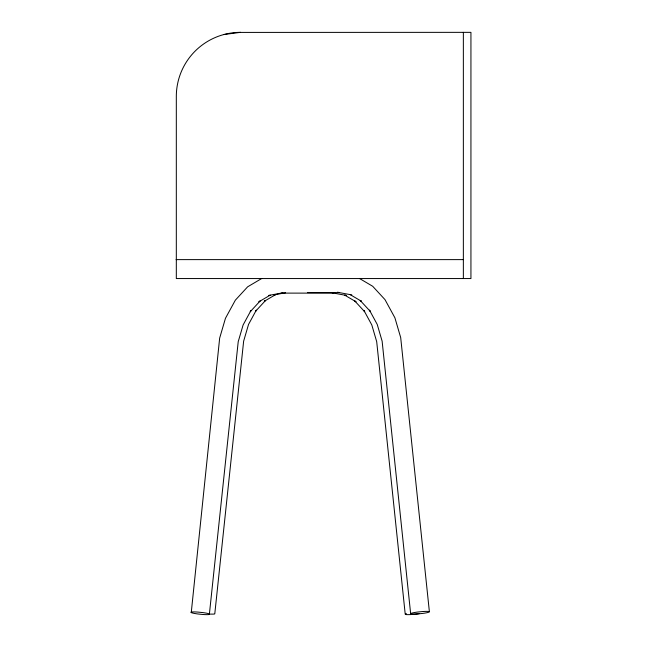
<?xml version="1.0" encoding="UTF-8"?>
<svg xmlns="http://www.w3.org/2000/svg" width="647" height="647" viewBox="0 0 647 647"><rect width="100%" height="100%" fill="white"/><g stroke="black" fill="none" stroke-linecap="round" stroke-linejoin="round"><path stroke-width="0.97" d="M270.22 295.145L258.857 301.801L260.134 300.984L250.243 311.717L250.874 310.657L243.11 324.964L238.217 341.673L209.353 614.464A9.559 0.987 6 0 1 202.657 614.464L197.804 613.963A9.284 0.962 6 0 1 191.253 612.596L219.657 338.114L225.463 318.284L235.362 300.151L247.655 286.807L261.712 278.509M210.348 614.076A9.559 0.987 6 0 0 214.772 613.938L243.644 341.147L248.537 324.438L256.301 310.131L255.662 311.191L265.561 300.451L264.275 301.276L275.638 294.611L273.964 294.927L285.57 292.767M419.369 613.631A9.284 0.962 -6 0 1 417.121 613.963L412.268 614.464A9.559 0.987 -6 0 1 405.572 614.464L405.523 613.963A9.284 0.962 -6 0 1 406.429 613.631M410.999 613.938L410.942 613.437A9.284 0.962 -6 0 1 417.493 612.062L422.345 611.561A9.559 0.987 -6 0 1 429.042 611.561L429.09 612.062A9.284 0.962 -6 0 1 422.54 613.437L417.695 613.938A9.559 0.987 -6 0 1 410.999 613.938M190.962 612.313L191.302 612.094A9.559 0.987 6 0 1 197.998 612.094L202.851 612.596A9.284 0.962 6 0 1 209.402 613.963L209.693 614.246M268.545 295.453L282.828 292.792M223.87 34.534L240.474 32.35A64.158 64.158 0 0 0 176.316 96.508L176.316 278.55L470.935 278.55L470.935 32.35L239.98 32.415M176.065 259.617L463.357 259.617M307.414 292.59L339.238 292.59L337.516 292.266L351.806 294.927M281.113 293.115L333.812 293.115L332.089 292.792L346.38 295.453L344.705 295.145L356.068 301.801L354.791 300.984L364.682 311.717L364.051 310.657L371.807 324.964L376.7 341.673L405.224 614.246M359.489 278.485L372.696 286.281L384.989 299.618L394.888 317.758L400.695 337.588L429.39 611.779M350.132 294.611L361.495 301.276L360.209 300.451L370.108 311.191L369.469 310.131L377.233 324.438L382.126 341.147L410.651 613.72M463.357 32.35L463.357 278.55"/></g></svg>
